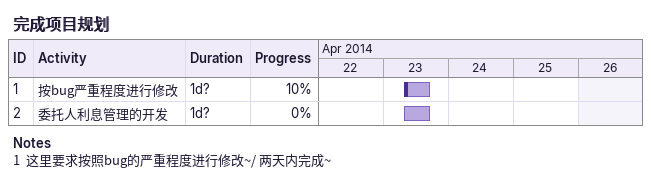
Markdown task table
完成项目规划

| ID | Task | Duration | Start | Finish | % complete |
|---|---|---|---|---|---|
| 1 | 按bug严重程度进行修改 | 1d? | 2014-04-23 | 2014-04-23 | 10 |
| 2 | 委托人利息管理的开发 | 1d? | 2014-04-23 | 2014-04-23 | 0 |

Notes
- 1: 这里要求按照bug的严重程度进行修改~/ 两天内完成~
